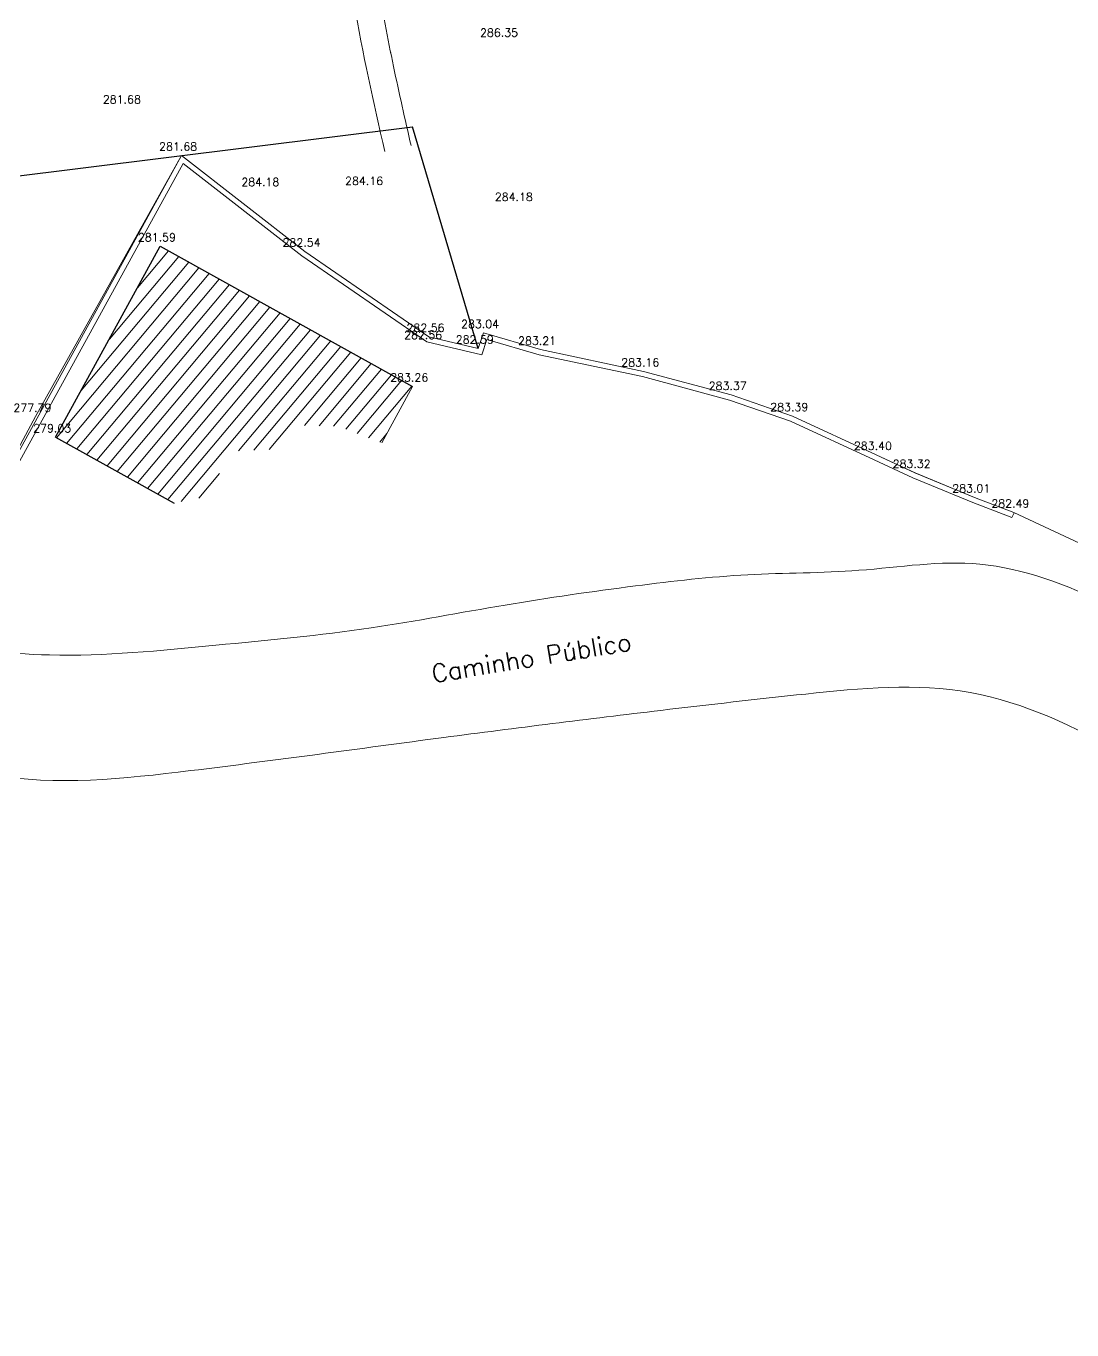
# Model space of a CAD drawing. Extents: x -10901 to -10687, y 151248 to 151425.
# Drawn here: x -10817.8 to -10759.4, y 151251.4 to 151324.2 of the extents above; entities that cross this region are included whole.
import ezdxf

# ---------------------------------------------------------------- set-up
doc = ezdxf.new("R2010")
doc.units = 0
doc.header["$LTSCALE"] = 0.1
doc.layers.get('0').update_dxf_attribs({"lineweight": 15})
for name, color, linetype, lineweight in [('caminhos', 250, 'Continuous', 15), ('CONSTRUÇOES', 12, 'Continuous', 15), ('PONTOS', 7, 'Continuous', 15), ('Texto', 7, 'Continuous', 15)]:
    doc.layers.add(name, color=color, linetype=linetype, lineweight=lineweight)
doc.layers.add('VR100', color=250, linetype='Continuous')
doc.styles.get("Standard").update_dxf_attribs({"font": 'simplex.shx'})

# ---------------------------------------------------------------- blocks, each defined once
blk = doc.blocks.new('*U3138', base_point=(-10804.541, 151314.966))
at = {"layer": 'PONTOS', "color": 250, "insert": (-10805.791, 151315.466), "char_height": 0.45, "attachment_point": 4}
blk.add_mtext('284.18', dxfattribs=at)
blk = doc.blocks.new('*U3139', base_point=(-10790.397, 151314.133))
at = {"layer": 'PONTOS', "color": 250, "insert": (-10791.647, 151314.633), "char_height": 0.45, "attachment_point": 4}
blk.add_mtext('284.18', dxfattribs=at)
blk = doc.blocks.new('*U3151', base_point=(-10770.366, 151300.249))
at = {"layer": 'PONTOS', "color": 250, "insert": (-10771.616, 151300.749), "char_height": 0.45, "attachment_point": 4}
blk.add_mtext('283.40', dxfattribs=at)
blk = doc.blocks.new('*U3152', base_point=(-10775.032, 151302.414))
at = {"layer": 'PONTOS', "color": 250, "insert": (-10776.282, 151302.914), "char_height": 0.45, "attachment_point": 4}
blk.add_mtext('283.39', dxfattribs=at)
blk = doc.blocks.new('*U3142', base_point=(-10791.224, 151323.295))
at = {"layer": 'PONTOS', "color": 250, "insert": (-10792.474, 151323.795), "char_height": 0.45, "attachment_point": 4}
blk.add_mtext('286.35', dxfattribs=at)
blk = doc.blocks.new('*U3153', base_point=(-10778.466, 151303.594))
at = {"layer": 'PONTOS', "color": 250, "insert": (-10779.716, 151304.094), "char_height": 0.45, "attachment_point": 4}
blk.add_mtext('283.37', dxfattribs=at)
blk = doc.blocks.new('*U3148', base_point=(-10762.697, 151297.031))
at = {"layer": 'PONTOS', "color": 250, "insert": (-10763.947, 151297.531), "char_height": 0.45, "attachment_point": 4}
blk.add_mtext('282.49', dxfattribs=at)
blk = doc.blocks.new('*U3149', base_point=(-10764.877, 151297.872))
at = {"layer": 'PONTOS', "color": 250, "insert": (-10766.127, 151298.372), "char_height": 0.45, "attachment_point": 4}
blk.add_mtext('283.01', dxfattribs=at)
blk = doc.blocks.new('*U3150', base_point=(-10768.204, 151299.248))
at = {"layer": 'PONTOS', "color": 250, "insert": (-10769.454, 151299.748), "char_height": 0.45, "attachment_point": 4}
blk.add_mtext('283.32', dxfattribs=at)
blk = doc.blocks.new('*U3160', base_point=(-10795.456, 151306.433))
at = {"layer": 'PONTOS', "color": 250, "insert": (-10796.706, 151306.933), "char_height": 0.45, "attachment_point": 4}
blk.add_mtext('282.56', dxfattribs=at)
blk = doc.blocks.new('*U3156', base_point=(-10792.282, 151307.047))
at = {"layer": 'PONTOS', "color": 250, "insert": (-10793.532, 151307.547), "char_height": 0.45, "attachment_point": 4}
blk.add_mtext('283.04', dxfattribs=at)
blk = doc.blocks.new('*U3154', base_point=(-10783.344, 151304.902))
at = {"layer": 'PONTOS', "color": 250, "insert": (-10784.594, 151305.402), "char_height": 0.45, "attachment_point": 4}
blk.add_mtext('283.16', dxfattribs=at)
blk = doc.blocks.new('*U3155', base_point=(-10789.1, 151306.115))
at = {"layer": 'PONTOS', "color": 250, "insert": (-10790.35, 151306.615), "char_height": 0.45, "attachment_point": 4}
blk.add_mtext('283.21', dxfattribs=at)
blk = doc.blocks.new('*U3159', base_point=(-10795.327, 151306.833))
at = {"layer": 'PONTOS', "color": 250, "insert": (-10796.577, 151307.333), "char_height": 0.45, "attachment_point": 4}
blk.add_mtext('282.56', dxfattribs=at)
blk = doc.blocks.new('*U3158', base_point=(-10796.235, 151304.062))
at = {"layer": 'PONTOS', "color": 250, "insert": (-10797.485, 151304.562), "char_height": 0.45, "attachment_point": 4}
blk.add_mtext('283.26', dxfattribs=at)
blk = doc.blocks.new('*U3157', base_point=(-10792.577, 151306.179))
at = {"layer": 'PONTOS', "color": 250, "insert": (-10793.827, 151306.679), "char_height": 0.45, "attachment_point": 4}
blk.add_mtext('282.59', dxfattribs=at)
blk = doc.blocks.new('*U3161', base_point=(-10802.241, 151311.591))
at = {"layer": 'PONTOS', "color": 250, "insert": (-10803.491, 151312.091), "char_height": 0.45, "attachment_point": 4}
blk.add_mtext('282.54', dxfattribs=at)
blk = doc.blocks.new('*U3194', base_point=(-10812.266, 151319.573))
at = {"layer": 'PONTOS', "color": 250, "insert": (-10813.516, 151320.073), "char_height": 0.45, "attachment_point": 4}
blk.add_mtext('281.68', dxfattribs=at)
blk = doc.blocks.new('*U3199', base_point=(-10817.256, 151302.377))
at = {"layer": 'PONTOS', "color": 250, "insert": (-10818.506, 151302.877), "char_height": 0.45, "attachment_point": 4}
blk.add_mtext('277.79', dxfattribs=at)
blk = doc.blocks.new('*U3201', base_point=(-10798.751, 151315.026))
at = {"layer": 'PONTOS', "color": 250, "insert": (-10800.001, 151315.526), "char_height": 0.45, "attachment_point": 4}
blk.add_mtext('284.16', dxfattribs=at)
blk = doc.blocks.new('*U3200', base_point=(-10809.128, 151316.945))
at = {"layer": 'PONTOS', "color": 250, "insert": (-10810.378, 151317.445), "char_height": 0.45, "attachment_point": 4}
blk.add_mtext('281.68', dxfattribs=at)
blk = doc.blocks.new('*U3202', base_point=(-10810.311, 151311.881))
at = {"layer": 'PONTOS', "color": 250, "insert": (-10811.561, 151312.381), "char_height": 0.45, "attachment_point": 4}
blk.add_mtext('281.59', dxfattribs=at)
blk = doc.blocks.new('*U3203', base_point=(-10816.154, 151301.229))
at = {"layer": 'PONTOS', "color": 250, "insert": (-10817.404, 151301.729), "char_height": 0.45, "attachment_point": 4}
blk.add_mtext('279.03', dxfattribs=at)
blk = doc.blocks.new('*U3218', base_point=(-10798.751, 151315.026))
at = {"layer": 'PONTOS', "color": 250, "insert": (-10800.001, 151315.526), "char_height": 0.45, "attachment_point": 4}
blk.add_mtext('284.16', dxfattribs=at)
blk = doc.blocks.new('*U3219', base_point=(-10798.751, 151315.026))
at = {"layer": 'PONTOS', "color": 250, "insert": (-10800.001, 151315.526), "char_height": 0.45, "attachment_point": 4}
blk.add_mtext('284.16', dxfattribs=at)

msp = doc.modelspace()

# ---------------------------------------------------------------- hatches: boundary and pattern name
at = {"layer": 'CONSTRUÇOES'}
h = msp.add_hatch(dxfattribs=at)
h.set_pattern_fill('ANSI31', color=252, scale=0.2, angle=5.00871)
h.set_pattern_definition([(50.0087128, (-87941.8954, 144122.8736), (-0.486500285, 0.408096156), [])])
h.paths.add_polyline_path([(-10810.311, 151311.881), (-10816.154, 151301.229), (-10809.546, 151297.559), (-10807.629, 151297.942), (-10806.401, 151300.444), (-10803.754, 151300.558), (-10802.566, 151301.895), (-10800.379, 151301.849), (-10797.958, 151300.921), (-10796.235, 151304.062)])

# ---------------------------------------------------------------- linework, layer by layer
at = {"layer": 'caminhos'}
for p, q in [((-10817.266, 151302.386), (-10809.128, 151316.945)), ((-10809.128, 151316.945), (-10802.241, 151311.591)), ((-10802.241, 151311.591), (-10795.327, 151306.833)), ((-10795.327, 151306.833), (-10792.577, 151306.179)), ((-10792.577, 151306.179), (-10792.282, 151307.047)), ((-10792.282, 151307.047), (-10789.1, 151306.115)), ((-10789.1, 151306.115), (-10783.344, 151304.902)), ((-10783.344, 151304.902), (-10778.466, 151303.594)), ((-10778.466, 151303.594), (-10775.032, 151302.414)), ((-10775.032, 151302.414), (-10770.366, 151300.249)), ((-10824.025, 151289.869), (-10817.266, 151302.386)), ((-10770.366, 151300.249), (-10768.206, 151299.246)), ((-10768.206, 151299.246), (-10764.877, 151297.872)), ((-10764.877, 151297.872), (-10762.697, 151297.031)), ((-10762.697, 151297.031), (-10757.663, 151294.68))]:
    msp.add_line(p, q, dxfattribs=at)
for points in [[(-10824.025, 151289.869), (-10809.128, 151316.945), (-10802.241, 151311.591), (-10795.327, 151306.833), (-10792.577, 151306.179), (-10792.282, 151307.047), (-10789.1, 151306.115), (-10783.344, 151304.902), (-10778.466, 151303.594), (-10775.032, 151302.414), (-10770.366, 151300.249), (-10768.204, 151299.248), (-10764.877, 151297.872), (-10762.697, 151297.031)], [(-10823.762, 151289.724), (-10809.035, 151316.492), (-10802.418, 151311.349), (-10795.45, 151306.554), (-10792.381, 151305.824), (-10792.09, 151306.679), (-10789.173, 151305.824), (-10783.414, 151304.61), (-10778.554, 151303.307), (-10775.144, 151302.135), (-10770.492, 151299.977), (-10768.325, 151298.973), (-10764.988, 151297.594), (-10762.805, 151296.751)], [(-10762.805, 151296.751), (-10762.679, 151297.022)]]:
    msp.add_lwpolyline(points, dxfattribs=at)
for points in [[(-10824.541, 151397.493), (-10819.999, 151390.53), (-10817.797, 151385.382), (-10815.511, 151370.19), (-10812.729, 151365.687), (-10810.182, 151361.979), (-10806.76, 151356.184), (-10805.646, 151351.824), (-10803.562, 151342.839), (-10801.646, 151337.246), (-10799.495, 151325.415), (-10797.784, 151317.162)], [(-10711.937, 151251.44), (-10713.232, 151256.664), (-10715.88, 151261.94), (-10718.141, 151264.561), (-10724.052, 151270.982), (-10729.789, 151275.175), (-10746.354, 151285.335), (-10751.742, 151288.917), (-10757.457, 151291.928), (-10764.585, 151294.152), (-10771.331, 151293.808), (-10777.538, 151293.559), (-10783.793, 151292.938), (-10791.074, 151291.872), (-10798.545, 151290.6), (-10807.215, 151289.627), (-10816.49, 151289.086), (-10823.762, 151289.724)], [(-10822.88, 151283.146), (-10819.743, 151282.412), (-10808.621, 151282.634), (-10794.495, 151284.482), (-10782.387, 151285.995), (-10774.298, 151286.909), (-10765.133, 151286.993), (-10756.556, 151283.548), (-10742.514, 151275.061), (-10728.307, 151267.468), (-10722.801, 151261.524), (-10719.965, 151256.204)]]:
    msp.add_spline(points, degree=3, dxfattribs=at)
for points, knots in [([(-10704.702, 151313.805), (-10705.095, 151313.825), (-10705.483, 151313.845), (-10706.633, 151313.916), (-10707.378, 151313.976), (-10708.469, 151314.125), (-10708.827, 151314.186), (-10709.568, 151314.333), (-10709.948, 151314.419), (-10710.852, 151314.623), (-10711.383, 151314.744), (-10713.185, 151315.079), (-10714.408, 151315.194), (-10716.797, 151315.4), (-10717.969, 151315.49), (-10719.598, 151315.741), (-10720.111, 151315.841), (-10720.929, 151316.052), (-10721.247, 151316.148), (-10721.822, 151316.354), (-10722.083, 151316.462), (-10722.615, 151316.706), (-10722.883, 151316.842), (-10723.695, 151317.279), (-10724.249, 151317.613), (-10725.123, 151318.143), (-10725.429, 151318.329), (-10726.056, 151318.699), (-10726.369, 151318.879), (-10727.305, 151319.407), (-10727.925, 151319.745), (-10729.754, 151320.751), (-10730.929, 151321.411), (-10732.382, 151322.389), (-10732.738, 151322.645), (-10733.46, 151323.19), (-10733.822, 151323.474), (-10734.654, 151324.138), (-10735.127, 151324.521), (-10736.021, 151325.219), (-10736.439, 151325.534), (-10737.275, 151326.139), (-10737.694, 151326.431), (-10738.702, 151327.122), (-10739.29, 151327.515), (-10740.295, 151328.196), (-10740.716, 151328.485), (-10741.564, 151329.074), (-10741.988, 151329.372), (-10743.269, 151330.269), (-10744.132, 151330.871), (-10745.707, 151331.916), (-10746.412, 151332.364), (-10747.832, 151333.224), (-10748.548, 151333.638), (-10750.703, 151334.849), (-10752.152, 151335.613), (-10754.255, 151336.731), (-10754.927, 151337.091), (-10755.991, 151337.679), (-10756.387, 151337.903), (-10757.192, 151338.363), (-10757.599, 151338.596), (-10758.533, 151339.119), (-10759.063, 151339.408), (-10760.042, 151339.901), (-10760.488, 151340.11), (-10761.377, 151340.496), (-10761.823, 151340.676), (-10763.157, 151341.189), (-10764.043, 151341.496), (-10765.615, 151342.045), (-10766.308, 151342.289), (-10767.406, 151342.708), (-10767.821, 151342.876), (-10768.665, 151343.232), (-10769.092, 151343.418), (-10770.061, 151343.836), (-10770.605, 151344.068), (-10771.63, 151344.47), (-10772.108, 151344.644), (-10773.06, 151344.956), (-10773.535, 151345.098), (-10774.953, 151345.498), (-10775.889, 151345.728), (-10777.503, 151346.142), (-10778.189, 151346.325), (-10779.546, 151346.72), (-10780.215, 151346.931), (-10781.634, 151347.428), (-10782.376, 151347.721), (-10783.861, 151348.371), (-10784.601, 151348.724), (-10786.303, 151349.572), (-10787.269, 151350.078), (-10789.203, 151351.089), (-10790.171, 151351.599), (-10792.019, 151352.562), (-10792.897, 151353.015), (-10794.452, 151353.795), (-10795.124, 151354.124), (-10796.443, 151354.774), (-10797.094, 151355.099), (-10798.309, 151355.738), (-10798.874, 151356.051), (-10799.996, 151356.71), (-10800.551, 151357.054), (-10802.208, 151358.121), (-10803.297, 151358.879), (-10805.119, 151360.186), (-10805.853, 151360.723), (-10806.59, 151361.263), (-10806.591, 151361.263), (-10806.592, 151361.264), (-10806.593, 151361.265), (-10807.451, 151361.892), (-10808.308, 151362.52), (-10809.166, 151363.147)], [0, 0, 0, 0, 1.176872, 1.176872, 3.530616, 3.530616, 4.737437, 4.737437, 5.944259, 5.944259, 7.519642, 7.519642, 11.0698, 11.0698, 14.619958, 14.619958, 16.33083, 16.33083, 17.474048, 17.474048, 18.473766, 18.473766, 19.473484, 19.473484, 21.47292, 21.47292, 22.520022, 22.520022, 23.567125, 23.567125, 25.661329, 25.661329, 29.849739, 29.849739, 31.270448, 31.270448, 32.691156, 32.691156, 34.49952, 34.49952, 35.994991, 35.994991, 37.490463, 37.490463, 39.604047, 39.604047, 41.163914, 41.163914, 42.72378, 42.72378, 45.843513, 45.843513, 48.275222, 48.275222, 50.706931, 50.706931, 55.570349, 55.570349, 57.882983, 57.882983, 59.277353, 59.277353, 60.671724, 60.671724, 62.415847, 62.415847, 63.796566, 63.796566, 65.177285, 65.177285, 67.938723, 67.938723, 70.178322, 70.178322, 71.586368, 71.586368, 72.994413, 72.994413, 74.722148, 74.722148, 76.147289, 76.147289, 77.572429, 77.572429, 80.42271, 80.42271, 82.605984, 82.605984, 84.789258, 84.789258, 87.320785, 87.320785, 89.852312, 89.852312, 93.132692, 93.132692, 96.413071, 96.413071, 99.358192, 99.358192, 101.576698, 101.576698, 103.795205, 103.795205, 105.820545, 105.820545, 107.845886, 107.845886, 111.896566, 111.896566, 114.628759, 114.628759, 114.628759, 114.632614, 114.632614, 114.632614, 117.809359, 117.809359, 117.809359, 117.809359]), ([(-10806.751, 151359.521), (-10806.743, 151359.509), (-10806.736, 151359.496), (-10806.412, 151358.953), (-10806.112, 151358.404), (-10805.667, 151357.47), (-10805.505, 151357.099), (-10804.954, 151355.665), (-10804.686, 151354.601), (-10804.348, 151353.013), (-10804.244, 151352.472), (-10804.038, 151351.405), (-10803.936, 151350.875), (-10803.626, 151349.292), (-10803.415, 151348.248), (-10802.99, 151346.368), (-10802.783, 151345.527), (-10802.392, 151344.126), (-10802.222, 151343.563), (-10801.851, 151342.437), (-10801.65, 151341.868), (-10801.03, 151340.14), (-10800.593, 151338.958), (-10799.852, 151336.485), (-10799.564, 151335.239), (-10799.083, 151332.753), (-10798.889, 151331.512), (-10798.528, 151329.057), (-10798.361, 151327.844), (-10798.051, 151325.851), (-10797.917, 151325.063), (-10797.622, 151323.483), (-10797.464, 151322.693), (-10796.99, 151320.438), (-10796.657, 151318.97), (-10796.321, 151317.495)], [42.914923, 42.914923, 42.914923, 42.914923, 42.956138, 42.956138, 44.697422, 44.697422, 45.801093, 45.801093, 48.852194, 48.852194, 50.468575, 50.468575, 52.084956, 52.084956, 55.317717, 55.317717, 57.997825, 57.997825, 59.84468, 59.84468, 61.691535, 61.691535, 65.385245, 65.385245, 69.078956, 69.078956, 72.772666, 72.772666, 76.444112, 76.444112, 78.894134, 78.894134, 81.344157, 81.344157, 85.886047, 85.886047, 85.886047, 85.886047]), ([(-10704.78, 151312.307), (-10706.195, 151312.38), (-10708.706, 151312.511), (-10712.508, 151313.545), (-10716.986, 151313.895), (-10722.085, 151314.38), (-10727.319, 151317.871), (-10732.589, 151320.371), (-10737.04, 151324.251), (-10741.687, 151327.264), (-10746.77, 151330.995), (-10752.147, 151333.93), (-10756.904, 151336.421), (-10761.691, 151339.309), (-10767.22, 151340.83), (-10772.682, 151343.463), (-10777.623, 151344.557), (-10782.834, 151346.131), (-10788.406, 151348.946), (-10793.924, 151351.913), (-10800.55, 151355.053), (-10804.32, 151357.746), (-10806.751, 151359.521)], [0, 0, 0, 0, 4.238969, 7.519768, 11.750378, 17.759358, 22.48112, 30.34429, 35.20407, 40.089692, 46.952503, 54.09648, 58.427695, 63.077516, 70.794068, 75.482251, 81.201538, 85.909214, 91.781182, 99.865035, 104.733322, 113.732914, 113.732914, 113.732914, 113.732914])]:
    msp.add_open_spline(points, degree=3, knots=knots, dxfattribs=at)
at = {"layer": 'CONSTRUÇOES', "color": 250, "lineweight": 30}
for points in [[(-10816.154, 151301.229), (-10810.311, 151311.881), (-10796.235, 151304.062)], [(-10816.154, 151301.229), (-10809.546, 151297.559)]]:
    msp.add_lwpolyline(points, dxfattribs=at)
at = {"layer": 'CONSTRUÇOES'}
msp.add_lwpolyline([(-10796.235, 151304.062), (-10797.958, 151300.921)], dxfattribs=at)
at = {"layer": 'VR100'}
for points in [[(-10797.456, 151322.665), (-10797.464, 151322.693)], [(-10819.105, 151315.704), (-10796.237, 151318.548)], [(-10792.577, 151306.179), (-10796.237, 151318.548)]]:
    msp.add_lwpolyline(points, dxfattribs=at)

# ---------------------------------------------------------------- block references
at = {"color": 193}
for name, p in [('*U3142', (-10791.224, 151323.295)), ('*U3194', (-10812.266, 151319.573)), ('*U3200', (-10809.128, 151316.945)), ('*U3138', (-10804.541, 151314.966)), ('*U3201', (-10798.751, 151315.026)), ('*U3218', (-10798.751, 151315.026)), ('*U3219', (-10798.751, 151315.026)), ('*U3139', (-10790.397, 151314.133)), ('*U3202', (-10810.311, 151311.881)), ('*U3161', (-10802.241, 151311.591)), ('*U3159', (-10795.327, 151306.833)), ('*U3156', (-10792.282, 151307.047)), ('*U3160', (-10795.456, 151306.433)), ('*U3157', (-10792.577, 151306.179)), ('*U3155', (-10789.1, 151306.115)), ('*U3154', (-10783.344, 151304.902)), ('*U3158', (-10796.235, 151304.062)), ('*U3153', (-10778.466, 151303.594)), ('*U3152', (-10775.032, 151302.414)), ('*U3199', (-10817.256, 151302.377)), ('*U3203', (-10816.154, 151301.229)), ('*U3151', (-10770.366, 151300.249)), ('*U3150', (-10768.204, 151299.248)), ('*U3149', (-10764.877, 151297.872)), ('*U3148', (-10762.697, 151297.031))]:
    msp.add_blockref(name, p, dxfattribs=at)

# ---------------------------------------------------------------- texts
at = {"layer": 'Texto', "insert": (-10795.246, 151288.521), "char_height": 1, "attachment_point": 1, "rotation": 9.28711}
msp.add_mtext_dynamic_manual_height_columns('Caminho Público', width=25.52947, gutter_width=7.5, heights=[0], dxfattribs=at)

doc.saveas('drawing.dxf')
